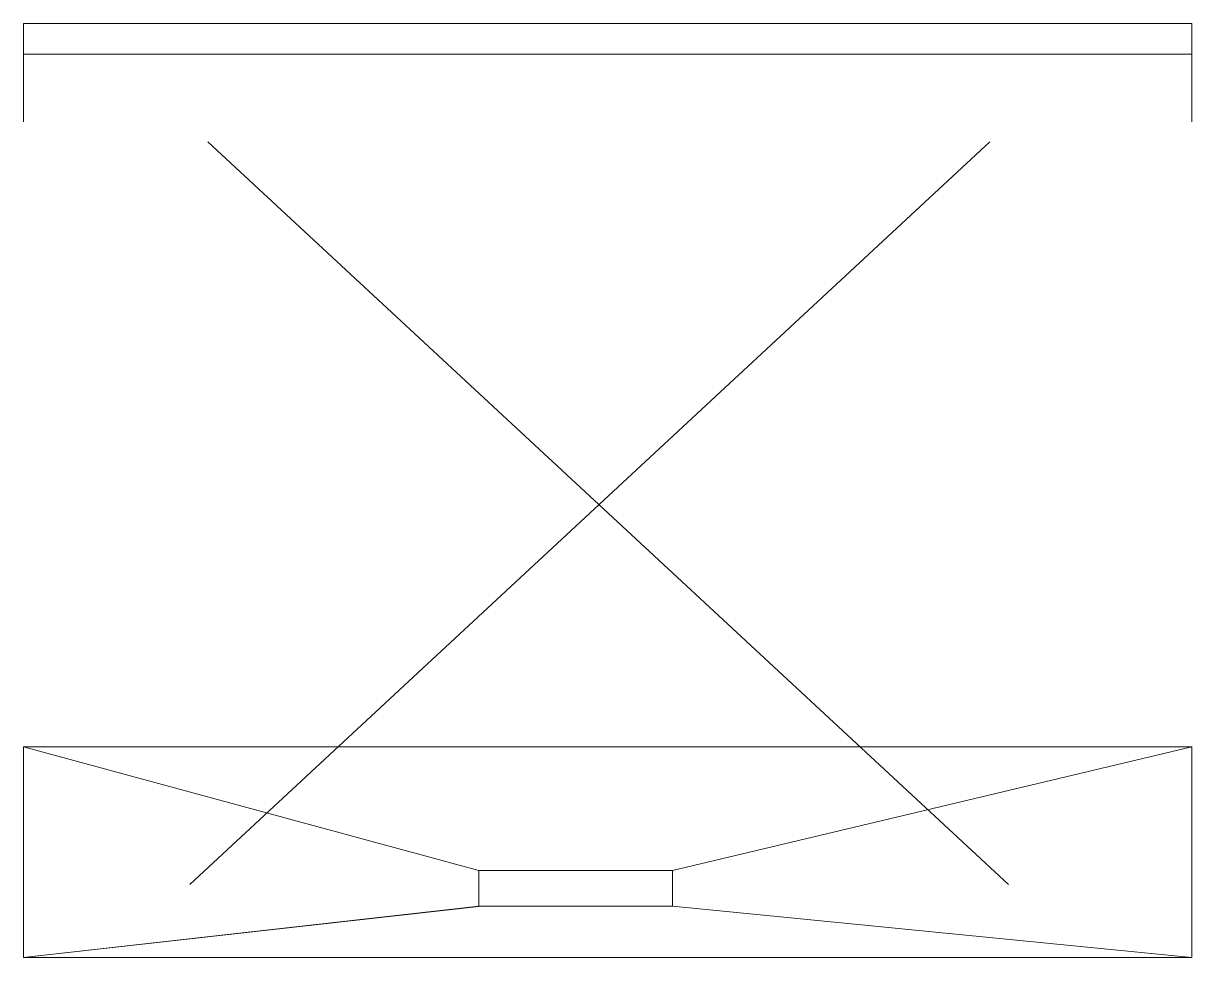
# Model space of a CAD drawing. Header units: inches. Extents: x -2.9 to 11.5, y -10.3 to 1.2.
import ezdxf

# ---------------------------------------------------------------- set-up
doc = ezdxf.new("R2010")
doc.units = ezdxf.units.IN
doc.header["$MEASUREMENT"] = 0
doc.layers.add('Real Stuff', color=7, linetype='Continuous', lineweight=15)

msp = doc.modelspace()

# ---------------------------------------------------------------- linework, layer by layer
at = {"layer": 'Real Stuff', "color": 0}
for p, q in [((-0.833, -9.357, 16.064), (9, -0.222, 15.688)), ((-0.615, -0.222, 15.688), (9.228, -9.357, 16.064))]:
    msp.add_line(p, q, dxfattribs=at)
at = {"layer": 'Real Stuff', "color": 0, "extrusion": (0, 0.995149, 0.098375)}
for p, q in [((-2.88, -7.664, -0.81), (2.716, -9.184, -0.073)), ((-2.88, -10.256, 9.095), (-2.88, -7.664, -0.81)), ((-2.88, -7.664, -0.81), (11.48, -7.664, -0.81)), ((11.48, -7.664, -0.81), (5.098, -9.184, -0.073)), ((11.48, -7.664, -0.81), (11.48, -10.256, 9.095)), ((2.716, -9.623, 4.373), (-2.88, -10.256, 9.095)), ((5.098, -9.623, 4.373), (2.716, -9.623, 4.373)), ((11.48, -10.256, 9.095), (5.098, -9.623, 4.373))]:
    msp.add_line(p, q, dxfattribs=at)
at = {"layer": 'Real Stuff', "color": 0}
for points in [[(-2.88, 0.855, 0.032), (11.48, 0.855, 0.032), (11.48, 1.234, 8.622), (-2.88, 1.234, 8.622)], [(-2.88, 0.855, 0.032), (-2.88, 1.208, 8.624), (-2.88, 0.024, 8.672)], [(11.48, 0.024, 8.672), (11.48, 1.234, 8.622), (11.48, 0.855, 0.032)], [(-2.88, -10.256, 9.095), (2.716, -9.623, 4.373), (2.716, -9.184, -0.073), (-2.88, -7.664, -0.81)], [(-2.88, -7.664, -0.81), (2.716, -9.184, -0.073), (5.098, -9.184, -0.073), (11.48, -7.664, -0.81)], [(-2.88, -10.256, 9.095), (-2.88, -7.664, -0.81), (-2.88, -8.671, 8.97)], [(11.48, -10.256, 9.095), (11.48, -7.664, -0.81), (5.098, -9.184, -0.073), (5.098, -9.623, 4.373)], [(11.48, -10.256, 9.095), (11.48, -7.664, -0.81), (11.48, -8.671, 8.97)], [(5.098, -9.623, 4.373), (2.716, -9.623, 4.373), (2.716, -9.184, -0.073), (5.098, -9.184, -0.073)], [(2.716, -9.184, -0.073), (5.098, -9.184, -0.073), (5.098, -9.184, -0.073)], [(-2.88, -10.256, 9.095), (2.716, -9.627, 4.414), (5.098, -9.623, 4.373), (11.48, -10.256, 9.095)]]:
    msp.add_3dface(points, dxfattribs=at)

doc.saveas('drawing.dxf')
